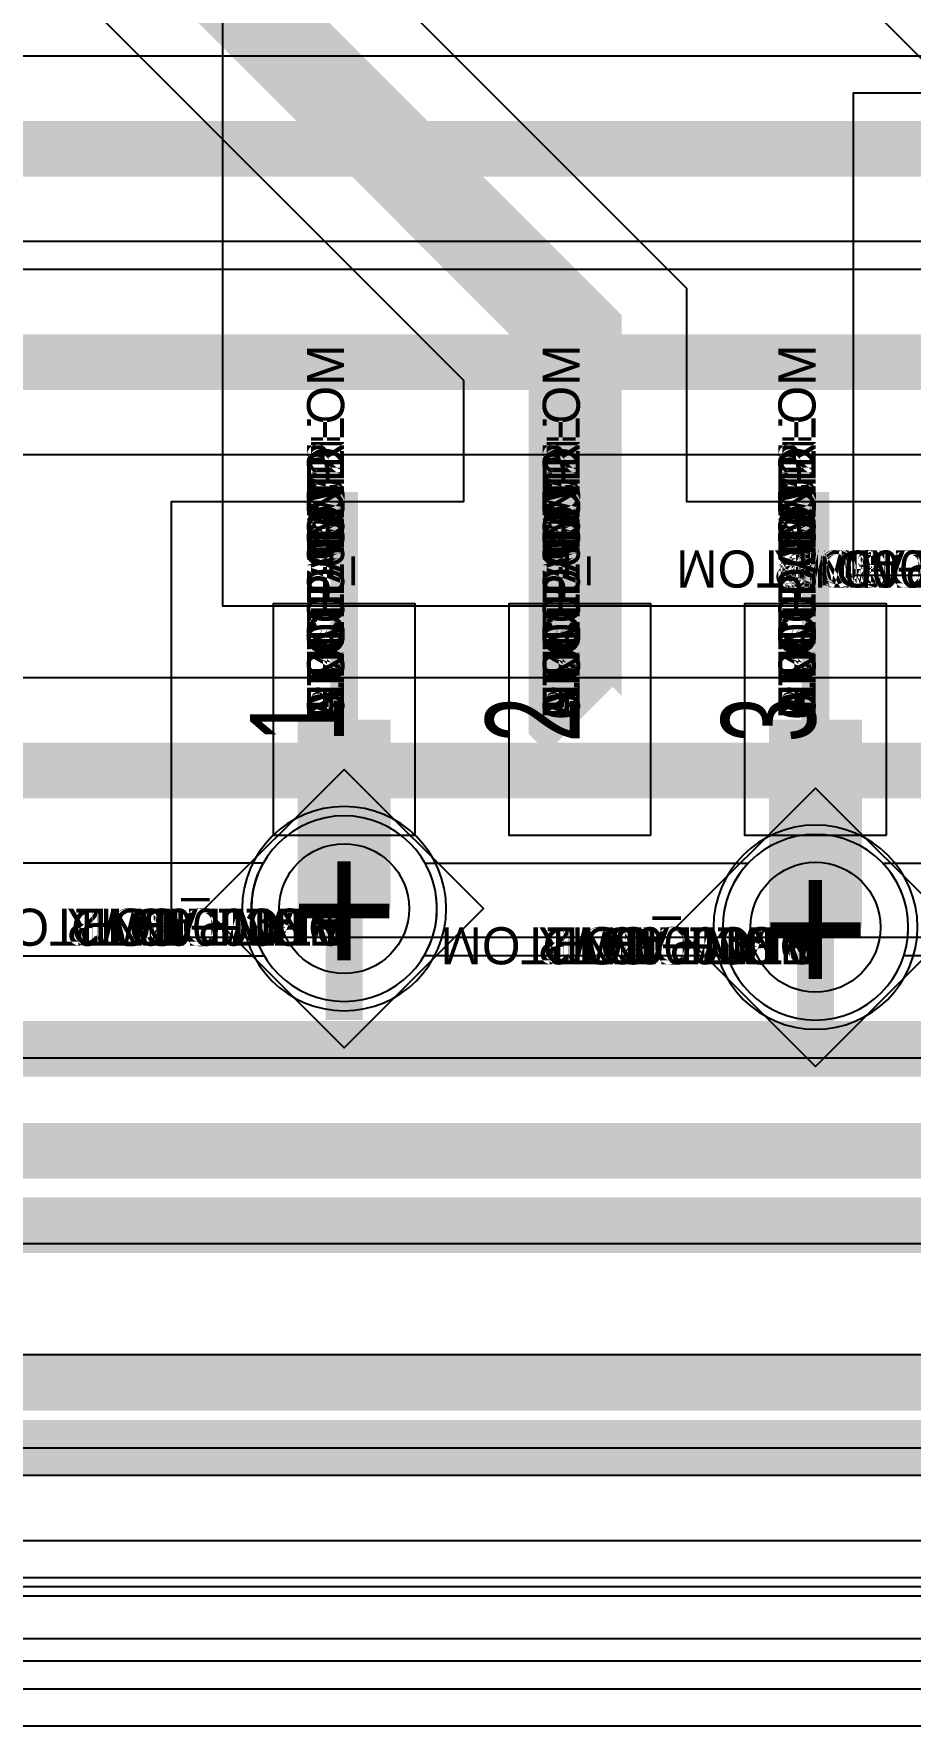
# Model space of a CAD drawing. Extents: x 0 to 323, y 0 to 320.
# Drawn here: x 45.75 to 50.47, y 154.81 to 163.92 of the extents above; entities that cross this region are included whole.
import ezdxf
from ezdxf.enums import TextEntityAlignment as Align

# ---------------------------------------------------------------- set-up
doc = ezdxf.new("R2010")
doc.units = 0
doc.header["$MEASUREMENT"] = 0
doc.layers.get('0').update_dxf_attribs({"linetype": 'CONTINUOUS'})
for name, color, linetype in [('BOARD_GEOMETRY_OUTLINE', 1, 'CONTINUOUS'), ('CDN_FIGURES', 7, 'CONTINUOUS'), ('ETCH_BOTTOM', 7, 'CONTINUOUS'), ('ETCH_GND', 3, 'CONTINUOUS'), ('ETCH_INT1', 4, 'CONTINUOUS'), ('ETCH_INT2', 5, 'CONTINUOUS'), ('ETCH_PWR', 6, 'CONTINUOUS'), ('ETCH_TOP', 2, 'CONTINUOUS'), ('MANUFACTURING_NCLEGEND-1-6', 8, 'CONTINUOUS'), ('PACKAGE_GEOMETRY_ASSEMBLY_TOP', 11, 'CONTINUOUS'), ('PACKAGE_GEOMETRY_PIN_NUMBER', 9, 'CONTINUOUS'), ('PACKAGE_KEEPIN_ALL', 12, 'CONTINUOUS')]:
    doc.layers.add(name, color=color, linetype=linetype)

# ---------------------------------------------------------------- blocks, each defined once
blk = doc.blocks.new('PAD_INFO')
for tag in ['SHAPE_TYPE', 'PAD_HEIGHT', 'PAD_LAYER', 'PAD_TYPE', 'PAD_WIDTH']:
    blk.add_attdef(tag, (0, 0), '', height=0.2)
at = {"flags": 2}
blk.add_attdef('CDN_TYPE', (0, 0), '', height=0.2, dxfattribs=at)
blk = doc.blocks.new('DRILL_INFO')
at = {"flags": 2}
blk.add_attdef('CDN_TYPE', (0, 0), '', height=0.2, dxfattribs=at)
for tag in ['FSHAPE', 'FCHAR', 'DRILL_HEIGHT', 'DIAMETER', 'PLATED', 'DRILL_WIDTH']:
    blk.add_attdef(tag, (0, 0), '', height=0.2)
blk = doc.blocks.new('VIA0700X0300')
at = {"layer": 'ETCH_BOTTOM'}
blk.add_circle((0, 0), 0.35, dxfattribs=at)
at = {"layer": 'ETCH_GND'}
blk.add_circle((0, 0), 0.35, dxfattribs=at)
at = {"layer": 'ETCH_INT1'}
blk.add_circle((0, 0), 0.35, dxfattribs=at)
at = {"layer": 'ETCH_INT2'}
blk.add_circle((0, 0), 0.35, dxfattribs=at)
at = {"layer": 'ETCH_PWR'}
blk.add_circle((0, 0), 0.35, dxfattribs=at)
at = {"layer": 'ETCH_TOP'}
blk.add_circle((0, 0), 0.35, dxfattribs=at)
ref = blk.add_blockref('PAD_INFO', (0, 0))
ref.add_attrib('PAD_LAYER', 'ETCH_TOP', (0, 0), dxfattribs={"height": 0.2})
ref.add_attrib('SHAPE_TYPE', 'NULL', (0, 0), dxfattribs={"height": 0.2})
ref.add_attrib('PAD_TYPE', 'ANTIPAD', (0, 0), dxfattribs={"height": 0.2})
ref.add_attrib('PAD_WIDTH', '0.000000', (0, 0), dxfattribs={"height": 0.2})
ref.add_attrib('PAD_HEIGHT', '0.000000', (0, 0), dxfattribs={"height": 0.2})
ref = blk.add_blockref('PAD_INFO', (0, 0))
ref.add_attrib('PAD_LAYER', 'ETCH_GND', (0, 0), dxfattribs={"height": 0.2})
ref.add_attrib('SHAPE_TYPE', 'NULL', (0, 0), dxfattribs={"height": 0.2})
ref.add_attrib('PAD_TYPE', 'ANTIPAD', (0, 0), dxfattribs={"height": 0.2})
ref.add_attrib('PAD_WIDTH', '0.000000', (0, 0), dxfattribs={"height": 0.2})
ref.add_attrib('PAD_HEIGHT', '0.000000', (0, 0), dxfattribs={"height": 0.2})
ref = blk.add_blockref('PAD_INFO', (0, 0))
ref.add_attrib('PAD_LAYER', 'ETCH_INT1', (0, 0), dxfattribs={"height": 0.2})
ref.add_attrib('SHAPE_TYPE', 'NULL', (0, 0), dxfattribs={"height": 0.2})
ref.add_attrib('PAD_TYPE', 'ANTIPAD', (0, 0), dxfattribs={"height": 0.2})
ref.add_attrib('PAD_WIDTH', '0.000000', (0, 0), dxfattribs={"height": 0.2})
ref.add_attrib('PAD_HEIGHT', '0.000000', (0, 0), dxfattribs={"height": 0.2})
ref = blk.add_blockref('PAD_INFO', (0, 0))
ref.add_attrib('PAD_LAYER', 'ETCH_INT2', (0, 0), dxfattribs={"height": 0.2})
ref.add_attrib('SHAPE_TYPE', 'NULL', (0, 0), dxfattribs={"height": 0.2})
ref.add_attrib('PAD_TYPE', 'ANTIPAD', (0, 0), dxfattribs={"height": 0.2})
ref.add_attrib('PAD_WIDTH', '0.000000', (0, 0), dxfattribs={"height": 0.2})
ref.add_attrib('PAD_HEIGHT', '0.000000', (0, 0), dxfattribs={"height": 0.2})
ref = blk.add_blockref('PAD_INFO', (0, 0))
ref.add_attrib('PAD_LAYER', 'ETCH_PWR', (0, 0), dxfattribs={"height": 0.2})
ref.add_attrib('SHAPE_TYPE', 'NULL', (0, 0), dxfattribs={"height": 0.2})
ref.add_attrib('PAD_TYPE', 'ANTIPAD', (0, 0), dxfattribs={"height": 0.2})
ref.add_attrib('PAD_WIDTH', '0.000000', (0, 0), dxfattribs={"height": 0.2})
ref.add_attrib('PAD_HEIGHT', '0.000000', (0, 0), dxfattribs={"height": 0.2})
ref = blk.add_blockref('PAD_INFO', (0, 0))
ref.add_attrib('PAD_LAYER', 'ETCH_BOTTOM', (0, 0), dxfattribs={"height": 0.2})
ref.add_attrib('SHAPE_TYPE', 'NULL', (0, 0), dxfattribs={"height": 0.2})
ref.add_attrib('PAD_TYPE', 'ANTIPAD', (0, 0), dxfattribs={"height": 0.2})
ref.add_attrib('PAD_WIDTH', '0.000000', (0, 0), dxfattribs={"height": 0.2})
ref.add_attrib('PAD_HEIGHT', '0.000000', (0, 0), dxfattribs={"height": 0.2})
ref = blk.add_blockref('PAD_INFO', (0, 0))
ref.add_attrib('PAD_LAYER', 'ETCH_TOP', (0, 0), dxfattribs={"height": 0.2})
ref.add_attrib('SHAPE_TYPE', 'NULL', (0, 0), dxfattribs={"height": 0.2})
ref.add_attrib('PAD_TYPE', 'THERMAL', (0, 0), dxfattribs={"height": 0.2})
ref.add_attrib('PAD_WIDTH', '0.000000', (0, 0), dxfattribs={"height": 0.2})
ref.add_attrib('PAD_HEIGHT', '0.000000', (0, 0), dxfattribs={"height": 0.2})
ref = blk.add_blockref('PAD_INFO', (0, 0))
ref.add_attrib('PAD_LAYER', 'ETCH_GND', (0, 0), dxfattribs={"height": 0.2})
ref.add_attrib('SHAPE_TYPE', 'NULL', (0, 0), dxfattribs={"height": 0.2})
ref.add_attrib('PAD_TYPE', 'THERMAL', (0, 0), dxfattribs={"height": 0.2})
ref.add_attrib('PAD_WIDTH', '0.000000', (0, 0), dxfattribs={"height": 0.2})
ref.add_attrib('PAD_HEIGHT', '0.000000', (0, 0), dxfattribs={"height": 0.2})
ref = blk.add_blockref('PAD_INFO', (0, 0))
ref.add_attrib('PAD_LAYER', 'ETCH_INT1', (0, 0), dxfattribs={"height": 0.2})
ref.add_attrib('SHAPE_TYPE', 'NULL', (0, 0), dxfattribs={"height": 0.2})
ref.add_attrib('PAD_TYPE', 'THERMAL', (0, 0), dxfattribs={"height": 0.2})
ref.add_attrib('PAD_WIDTH', '0.000000', (0, 0), dxfattribs={"height": 0.2})
ref.add_attrib('PAD_HEIGHT', '0.000000', (0, 0), dxfattribs={"height": 0.2})
ref = blk.add_blockref('PAD_INFO', (0, 0))
ref.add_attrib('PAD_LAYER', 'ETCH_INT2', (0, 0), dxfattribs={"height": 0.2})
ref.add_attrib('SHAPE_TYPE', 'NULL', (0, 0), dxfattribs={"height": 0.2})
ref.add_attrib('PAD_TYPE', 'THERMAL', (0, 0), dxfattribs={"height": 0.2})
ref.add_attrib('PAD_WIDTH', '0.000000', (0, 0), dxfattribs={"height": 0.2})
ref.add_attrib('PAD_HEIGHT', '0.000000', (0, 0), dxfattribs={"height": 0.2})
ref = blk.add_blockref('PAD_INFO', (0, 0))
ref.add_attrib('PAD_LAYER', 'ETCH_PWR', (0, 0), dxfattribs={"height": 0.2})
ref.add_attrib('SHAPE_TYPE', 'NULL', (0, 0), dxfattribs={"height": 0.2})
ref.add_attrib('PAD_TYPE', 'THERMAL', (0, 0), dxfattribs={"height": 0.2})
ref.add_attrib('PAD_WIDTH', '0.000000', (0, 0), dxfattribs={"height": 0.2})
ref.add_attrib('PAD_HEIGHT', '0.000000', (0, 0), dxfattribs={"height": 0.2})
ref = blk.add_blockref('PAD_INFO', (0, 0))
ref.add_attrib('PAD_LAYER', 'ETCH_BOTTOM', (0, 0), dxfattribs={"height": 0.2})
ref.add_attrib('SHAPE_TYPE', 'NULL', (0, 0), dxfattribs={"height": 0.2})
ref.add_attrib('PAD_TYPE', 'THERMAL', (0, 0), dxfattribs={"height": 0.2})
ref.add_attrib('PAD_WIDTH', '0.000000', (0, 0), dxfattribs={"height": 0.2})
ref.add_attrib('PAD_HEIGHT', '0.000000', (0, 0), dxfattribs={"height": 0.2})
ref = blk.add_blockref('PAD_INFO', (0, 0))
ref.add_attrib('PAD_LAYER', 'ETCH_TOP', (0, 0), dxfattribs={"height": 0.2})
ref.add_attrib('SHAPE_TYPE', 'CIRCLE', (0, 0), dxfattribs={"height": 0.2})
ref.add_attrib('PAD_TYPE', 'REGULAR', (0, 0), dxfattribs={"height": 0.2})
ref.add_attrib('PAD_WIDTH', '0.700000', (0, 0), dxfattribs={"height": 0.2})
ref.add_attrib('PAD_HEIGHT', '0.700000', (0, 0), dxfattribs={"height": 0.2})
ref = blk.add_blockref('PAD_INFO', (0, 0))
ref.add_attrib('PAD_LAYER', 'ETCH_GND', (0, 0), dxfattribs={"height": 0.2})
ref.add_attrib('SHAPE_TYPE', 'CIRCLE', (0, 0), dxfattribs={"height": 0.2})
ref.add_attrib('PAD_TYPE', 'REGULAR', (0, 0), dxfattribs={"height": 0.2})
ref.add_attrib('PAD_WIDTH', '0.700000', (0, 0), dxfattribs={"height": 0.2})
ref.add_attrib('PAD_HEIGHT', '0.700000', (0, 0), dxfattribs={"height": 0.2})
ref = blk.add_blockref('PAD_INFO', (0, 0))
ref.add_attrib('PAD_LAYER', 'ETCH_INT1', (0, 0), dxfattribs={"height": 0.2})
ref.add_attrib('SHAPE_TYPE', 'CIRCLE', (0, 0), dxfattribs={"height": 0.2})
ref.add_attrib('PAD_TYPE', 'REGULAR', (0, 0), dxfattribs={"height": 0.2})
ref.add_attrib('PAD_WIDTH', '0.700000', (0, 0), dxfattribs={"height": 0.2})
ref.add_attrib('PAD_HEIGHT', '0.700000', (0, 0), dxfattribs={"height": 0.2})
ref = blk.add_blockref('PAD_INFO', (0, 0))
ref.add_attrib('PAD_LAYER', 'ETCH_INT2', (0, 0), dxfattribs={"height": 0.2})
ref.add_attrib('SHAPE_TYPE', 'CIRCLE', (0, 0), dxfattribs={"height": 0.2})
ref.add_attrib('PAD_TYPE', 'REGULAR', (0, 0), dxfattribs={"height": 0.2})
ref.add_attrib('PAD_WIDTH', '0.700000', (0, 0), dxfattribs={"height": 0.2})
ref.add_attrib('PAD_HEIGHT', '0.700000', (0, 0), dxfattribs={"height": 0.2})
ref = blk.add_blockref('PAD_INFO', (0, 0))
ref.add_attrib('PAD_LAYER', 'ETCH_PWR', (0, 0), dxfattribs={"height": 0.2})
ref.add_attrib('SHAPE_TYPE', 'CIRCLE', (0, 0), dxfattribs={"height": 0.2})
ref.add_attrib('PAD_TYPE', 'REGULAR', (0, 0), dxfattribs={"height": 0.2})
ref.add_attrib('PAD_WIDTH', '0.700000', (0, 0), dxfattribs={"height": 0.2})
ref.add_attrib('PAD_HEIGHT', '0.700000', (0, 0), dxfattribs={"height": 0.2})
ref = blk.add_blockref('PAD_INFO', (0, 0))
ref.add_attrib('PAD_LAYER', 'ETCH_BOTTOM', (0, 0), dxfattribs={"height": 0.2})
ref.add_attrib('SHAPE_TYPE', 'CIRCLE', (0, 0), dxfattribs={"height": 0.2})
ref.add_attrib('PAD_TYPE', 'REGULAR', (0, 0), dxfattribs={"height": 0.2})
ref.add_attrib('PAD_WIDTH', '0.700000', (0, 0), dxfattribs={"height": 0.2})
ref.add_attrib('PAD_HEIGHT', '0.700000', (0, 0), dxfattribs={"height": 0.2})
ref = blk.add_blockref('DRILL_INFO', (0, 0))
ref.add_attrib('DIAMETER', '0.300000', (0, 0), dxfattribs={"height": 0.2})
ref.add_attrib('PLATED', 'PLATED', (0, 0), dxfattribs={"height": 0.2})
ref.add_attrib('FSHAPE', 'DIAMOND', (0, 0), dxfattribs={"height": 0.2})
ref.add_attrib('FCHAR', '+', (0, 0), dxfattribs={"height": 0.2})
ref.add_attrib('DRILL_WIDTH', '1.500000', (0, 0), dxfattribs={"height": 0.2})
ref.add_attrib('DRILL_HEIGHT', '1.500000', (0, 0), dxfattribs={"height": 0.2})
for tag in ['CDN_TYPE', 'PIN']:
    blk.add_attdef(tag, (0, 0), '', height=0.2)
at = {"flags": 2}
for tag in ['PSTKNAME', 'BBV']:
    blk.add_attdef(tag, (0, 0), '', height=0.2, dxfattribs=at)
blk = doc.blocks.new('FIGURE_DIAMOND')
at = {"layer": 'CDN_FIGURES'}
blk.add_lwpolyline([(-0.5, 0), (0, 0.5), (0.5, 0), (0, -0.5)], close=True, dxfattribs=at)
blk = doc.blocks.new('RC1250X0760TS')
at = {"layer": 'ETCH_TOP'}
blk.add_lwpolyline([(-0.625, -0.38), (-0.625, 0.38), (0.625, 0.38), (0.625, -0.38)], close=True, dxfattribs=at)
ref = blk.add_blockref('PAD_INFO', (0, 0))
ref.add_attrib('PAD_LAYER', 'ETCH_TOP', (0, 0), dxfattribs={"height": 0.2})
ref.add_attrib('SHAPE_TYPE', 'NULL', (0, 0), dxfattribs={"height": 0.2})
ref.add_attrib('PAD_TYPE', 'ANTIPAD', (0, 0), dxfattribs={"height": 0.2})
ref.add_attrib('PAD_WIDTH', '0.000000', (0, 0), dxfattribs={"height": 0.2})
ref.add_attrib('PAD_HEIGHT', '0.000000', (0, 0), dxfattribs={"height": 0.2})
ref = blk.add_blockref('PAD_INFO', (0, 0))
ref.add_attrib('PAD_LAYER', 'ETCH_GND', (0, 0), dxfattribs={"height": 0.2})
ref.add_attrib('SHAPE_TYPE', 'NULL', (0, 0), dxfattribs={"height": 0.2})
ref.add_attrib('PAD_TYPE', 'ANTIPAD', (0, 0), dxfattribs={"height": 0.2})
ref.add_attrib('PAD_WIDTH', '0.000000', (0, 0), dxfattribs={"height": 0.2})
ref.add_attrib('PAD_HEIGHT', '0.000000', (0, 0), dxfattribs={"height": 0.2})
ref = blk.add_blockref('PAD_INFO', (0, 0))
ref.add_attrib('PAD_LAYER', 'ETCH_INT1', (0, 0), dxfattribs={"height": 0.2})
ref.add_attrib('SHAPE_TYPE', 'NULL', (0, 0), dxfattribs={"height": 0.2})
ref.add_attrib('PAD_TYPE', 'ANTIPAD', (0, 0), dxfattribs={"height": 0.2})
ref.add_attrib('PAD_WIDTH', '0.000000', (0, 0), dxfattribs={"height": 0.2})
ref.add_attrib('PAD_HEIGHT', '0.000000', (0, 0), dxfattribs={"height": 0.2})
ref = blk.add_blockref('PAD_INFO', (0, 0))
ref.add_attrib('PAD_LAYER', 'ETCH_INT2', (0, 0), dxfattribs={"height": 0.2})
ref.add_attrib('SHAPE_TYPE', 'NULL', (0, 0), dxfattribs={"height": 0.2})
ref.add_attrib('PAD_TYPE', 'ANTIPAD', (0, 0), dxfattribs={"height": 0.2})
ref.add_attrib('PAD_WIDTH', '0.000000', (0, 0), dxfattribs={"height": 0.2})
ref.add_attrib('PAD_HEIGHT', '0.000000', (0, 0), dxfattribs={"height": 0.2})
ref = blk.add_blockref('PAD_INFO', (0, 0))
ref.add_attrib('PAD_LAYER', 'ETCH_PWR', (0, 0), dxfattribs={"height": 0.2})
ref.add_attrib('SHAPE_TYPE', 'NULL', (0, 0), dxfattribs={"height": 0.2})
ref.add_attrib('PAD_TYPE', 'ANTIPAD', (0, 0), dxfattribs={"height": 0.2})
ref.add_attrib('PAD_WIDTH', '0.000000', (0, 0), dxfattribs={"height": 0.2})
ref.add_attrib('PAD_HEIGHT', '0.000000', (0, 0), dxfattribs={"height": 0.2})
ref = blk.add_blockref('PAD_INFO', (0, 0))
ref.add_attrib('PAD_LAYER', 'ETCH_BOTTOM', (0, 0), dxfattribs={"height": 0.2})
ref.add_attrib('SHAPE_TYPE', 'NULL', (0, 0), dxfattribs={"height": 0.2})
ref.add_attrib('PAD_TYPE', 'ANTIPAD', (0, 0), dxfattribs={"height": 0.2})
ref.add_attrib('PAD_WIDTH', '0.000000', (0, 0), dxfattribs={"height": 0.2})
ref.add_attrib('PAD_HEIGHT', '0.000000', (0, 0), dxfattribs={"height": 0.2})
ref = blk.add_blockref('PAD_INFO', (0, 0))
ref.add_attrib('PAD_LAYER', 'ETCH_TOP', (0, 0), dxfattribs={"height": 0.2})
ref.add_attrib('SHAPE_TYPE', 'NULL', (0, 0), dxfattribs={"height": 0.2})
ref.add_attrib('PAD_TYPE', 'THERMAL', (0, 0), dxfattribs={"height": 0.2})
ref.add_attrib('PAD_WIDTH', '0.000000', (0, 0), dxfattribs={"height": 0.2})
ref.add_attrib('PAD_HEIGHT', '0.000000', (0, 0), dxfattribs={"height": 0.2})
ref = blk.add_blockref('PAD_INFO', (0, 0))
ref.add_attrib('PAD_LAYER', 'ETCH_GND', (0, 0), dxfattribs={"height": 0.2})
ref.add_attrib('SHAPE_TYPE', 'NULL', (0, 0), dxfattribs={"height": 0.2})
ref.add_attrib('PAD_TYPE', 'THERMAL', (0, 0), dxfattribs={"height": 0.2})
ref.add_attrib('PAD_WIDTH', '0.000000', (0, 0), dxfattribs={"height": 0.2})
ref.add_attrib('PAD_HEIGHT', '0.000000', (0, 0), dxfattribs={"height": 0.2})
ref = blk.add_blockref('PAD_INFO', (0, 0))
ref.add_attrib('PAD_LAYER', 'ETCH_INT1', (0, 0), dxfattribs={"height": 0.2})
ref.add_attrib('SHAPE_TYPE', 'NULL', (0, 0), dxfattribs={"height": 0.2})
ref.add_attrib('PAD_TYPE', 'THERMAL', (0, 0), dxfattribs={"height": 0.2})
ref.add_attrib('PAD_WIDTH', '0.000000', (0, 0), dxfattribs={"height": 0.2})
ref.add_attrib('PAD_HEIGHT', '0.000000', (0, 0), dxfattribs={"height": 0.2})
ref = blk.add_blockref('PAD_INFO', (0, 0))
ref.add_attrib('PAD_LAYER', 'ETCH_INT2', (0, 0), dxfattribs={"height": 0.2})
ref.add_attrib('SHAPE_TYPE', 'NULL', (0, 0), dxfattribs={"height": 0.2})
ref.add_attrib('PAD_TYPE', 'THERMAL', (0, 0), dxfattribs={"height": 0.2})
ref.add_attrib('PAD_WIDTH', '0.000000', (0, 0), dxfattribs={"height": 0.2})
ref.add_attrib('PAD_HEIGHT', '0.000000', (0, 0), dxfattribs={"height": 0.2})
ref = blk.add_blockref('PAD_INFO', (0, 0))
ref.add_attrib('PAD_LAYER', 'ETCH_PWR', (0, 0), dxfattribs={"height": 0.2})
ref.add_attrib('SHAPE_TYPE', 'NULL', (0, 0), dxfattribs={"height": 0.2})
ref.add_attrib('PAD_TYPE', 'THERMAL', (0, 0), dxfattribs={"height": 0.2})
ref.add_attrib('PAD_WIDTH', '0.000000', (0, 0), dxfattribs={"height": 0.2})
ref.add_attrib('PAD_HEIGHT', '0.000000', (0, 0), dxfattribs={"height": 0.2})
ref = blk.add_blockref('PAD_INFO', (0, 0))
ref.add_attrib('PAD_LAYER', 'ETCH_BOTTOM', (0, 0), dxfattribs={"height": 0.2})
ref.add_attrib('SHAPE_TYPE', 'NULL', (0, 0), dxfattribs={"height": 0.2})
ref.add_attrib('PAD_TYPE', 'THERMAL', (0, 0), dxfattribs={"height": 0.2})
ref.add_attrib('PAD_WIDTH', '0.000000', (0, 0), dxfattribs={"height": 0.2})
ref.add_attrib('PAD_HEIGHT', '0.000000', (0, 0), dxfattribs={"height": 0.2})
ref = blk.add_blockref('PAD_INFO', (0, 0))
ref.add_attrib('PAD_LAYER', 'ETCH_TOP', (0, 0), dxfattribs={"height": 0.2})
ref.add_attrib('SHAPE_TYPE', 'RECTANGLE', (0, 0), dxfattribs={"height": 0.2})
ref.add_attrib('PAD_TYPE', 'REGULAR', (0, 0), dxfattribs={"height": 0.2})
ref.add_attrib('PAD_WIDTH', '1.250000', (0, 0), dxfattribs={"height": 0.2})
ref.add_attrib('PAD_HEIGHT', '0.760000', (0, 0), dxfattribs={"height": 0.2})
ref = blk.add_blockref('PAD_INFO', (0, 0))
ref.add_attrib('PAD_LAYER', 'ETCH_GND', (0, 0), dxfattribs={"height": 0.2})
ref.add_attrib('SHAPE_TYPE', 'NULL', (0, 0), dxfattribs={"height": 0.2})
ref.add_attrib('PAD_TYPE', 'REGULAR', (0, 0), dxfattribs={"height": 0.2})
ref.add_attrib('PAD_WIDTH', '0.000000', (0, 0), dxfattribs={"height": 0.2})
ref.add_attrib('PAD_HEIGHT', '0.000000', (0, 0), dxfattribs={"height": 0.2})
ref = blk.add_blockref('PAD_INFO', (0, 0))
ref.add_attrib('PAD_LAYER', 'ETCH_INT1', (0, 0), dxfattribs={"height": 0.2})
ref.add_attrib('SHAPE_TYPE', 'NULL', (0, 0), dxfattribs={"height": 0.2})
ref.add_attrib('PAD_TYPE', 'REGULAR', (0, 0), dxfattribs={"height": 0.2})
ref.add_attrib('PAD_WIDTH', '0.000000', (0, 0), dxfattribs={"height": 0.2})
ref.add_attrib('PAD_HEIGHT', '0.000000', (0, 0), dxfattribs={"height": 0.2})
ref = blk.add_blockref('PAD_INFO', (0, 0))
ref.add_attrib('PAD_LAYER', 'ETCH_INT2', (0, 0), dxfattribs={"height": 0.2})
ref.add_attrib('SHAPE_TYPE', 'NULL', (0, 0), dxfattribs={"height": 0.2})
ref.add_attrib('PAD_TYPE', 'REGULAR', (0, 0), dxfattribs={"height": 0.2})
ref.add_attrib('PAD_WIDTH', '0.000000', (0, 0), dxfattribs={"height": 0.2})
ref.add_attrib('PAD_HEIGHT', '0.000000', (0, 0), dxfattribs={"height": 0.2})
ref = blk.add_blockref('PAD_INFO', (0, 0))
ref.add_attrib('PAD_LAYER', 'ETCH_PWR', (0, 0), dxfattribs={"height": 0.2})
ref.add_attrib('SHAPE_TYPE', 'NULL', (0, 0), dxfattribs={"height": 0.2})
ref.add_attrib('PAD_TYPE', 'REGULAR', (0, 0), dxfattribs={"height": 0.2})
ref.add_attrib('PAD_WIDTH', '0.000000', (0, 0), dxfattribs={"height": 0.2})
ref.add_attrib('PAD_HEIGHT', '0.000000', (0, 0), dxfattribs={"height": 0.2})
ref = blk.add_blockref('PAD_INFO', (0, 0))
ref.add_attrib('PAD_LAYER', 'ETCH_BOTTOM', (0, 0), dxfattribs={"height": 0.2})
ref.add_attrib('SHAPE_TYPE', 'NULL', (0, 0), dxfattribs={"height": 0.2})
ref.add_attrib('PAD_TYPE', 'REGULAR', (0, 0), dxfattribs={"height": 0.2})
ref.add_attrib('PAD_WIDTH', '0.000000', (0, 0), dxfattribs={"height": 0.2})
ref.add_attrib('PAD_HEIGHT', '0.000000', (0, 0), dxfattribs={"height": 0.2})
ref = blk.add_blockref('DRILL_INFO', (0, 0))
ref.add_attrib('DIAMETER', '0.000000', (0, 0), dxfattribs={"height": 0.2})
ref.add_attrib('PLATED', 'PLATED', (0, 0), dxfattribs={"height": 0.2})
ref.add_attrib('FSHAPE', 'NULL', (0, 0), dxfattribs={"height": 0.2})
ref.add_attrib('DRILL_WIDTH', '0.000000', (0, 0), dxfattribs={"height": 0.2})
ref.add_attrib('DRILL_HEIGHT', '0.000000', (0, 0), dxfattribs={"height": 0.2})
for tag in ['CDN_TYPE', 'PIN']:
    blk.add_attdef(tag, (0, 0), '', height=0.2)
at = {"flags": 2}
for tag in ['PSTKNAME', 'BBV']:
    blk.add_attdef(tag, (0, 0), '', height=0.2, dxfattribs=at)
blk = doc.blocks.new('SO-16W')
at = {"layer": 'PACKAGE_GEOMETRY_ASSEMBLY_TOP'}
blk.add_lwpolyline([(-4.113, -5.1), (4.113, -5.1), (4.113, 5.1), (-4.113, 5.1)], close=True, dxfattribs=at)
at = {"layer": 'ETCH_TOP'}
ref = blk.add_blockref('RC1250X0760TS', (-4.726, 4.445), dxfattribs=at)
ref.add_attrib('CDN_TYPE', 'PIN', (0, 0), dxfattribs={"height": 0.2})
ref.add_attrib('PIN', '1', (0, 0), dxfattribs={"height": 0.2})
ref = blk.add_blockref('RC1250X0760TS', (-4.726, 3.175), dxfattribs=at)
ref.add_attrib('CDN_TYPE', 'PIN', (0, 0), dxfattribs={"height": 0.2})
ref.add_attrib('PIN', '2', (0, 0), dxfattribs={"height": 0.2})
ref = blk.add_blockref('RC1250X0760TS', (-4.726, 1.905), dxfattribs=at)
ref.add_attrib('CDN_TYPE', 'PIN', (0, 0), dxfattribs={"height": 0.2})
ref.add_attrib('PIN', '3', (0, 0), dxfattribs={"height": 0.2})
at = {"flags": 2}
for tag in ['SYMBOL_TYPE', 'CDN_TYPE', 'REFDES']:
    blk.add_attdef(tag, (0, 0), '', height=0.2, dxfattribs=at)

msp = doc.modelspace()

# ---------------------------------------------------------------- linework, layer by layer
at = {"layer": 'BOARD_GEOMETRY_OUTLINE'}
msp.add_lwpolyline([(1.5126, 154.8055), (1.5126, 272.8055), (191.5126, 272.8055), (191.5126, 154.8055)], close=True, dxfattribs=at)
at = {"layer": 'ETCH_BOTTOM'}
msp.add_lwpolyline([(2.4526, 155.5555), (2.4526, 271.8755), (190.9426, 271.8755), (190.9426, 155.5555), (176.0326, 155.5555), (176.0326, 158.1655), (150.3726, 158.1655), (150.3726, 155.5555)], close=True, dxfattribs=at)
for points in [[(51.8123, 161.0054, -0.795288), (50.6429, 161.0054), (50.1625, 161.0054), (50.1625, 163.6056), (54.0127, 163.6056), (54.0127, 162.8179, -0.683031), (54.0127, 161.7931), (54.0127, 161.0054)], [(47.9677, 159.2105, 1), (46.8675, 159.2105, 1)], [(50.5077, 159.1105, 1), (49.4075, 159.1105, 1)]]:
    msp.add_lwpolyline(points, format="xyb", close=True, dxfattribs=at)
for points in [[(47.4176, 159.2105, 0.2, 0.2, 0), (47.4176, 159.8113, 0.2, 0.2, 0)], [(49.9576, 159.1105, 0.2, 0.2, 0), (49.9576, 159.7113, 0.2, 0.2, 0)], [(47.4176, 158.6097, 0.2, 0.2, 0), (47.4176, 159.2105, 0.2, 0.2, 0)], [(49.9576, 158.5097, 0.2, 0.2, 0), (49.9576, 159.1105, 0.2, 0.2, 0)]]:
    msp.add_lwpolyline(points, format="xyseb", dxfattribs=at)
at = {"layer": 'ETCH_GND'}
msp.add_lwpolyline([(150.1226, 155.1555), (2.0126, 155.1555), (2.0126, 272.2555), (191.1126, 272.2555), (191.1126, 155.1555), (176.0826, 155.1555), (176.0826, 158.3855), (150.1226, 158.3855)], close=True, dxfattribs=at)
at = {"layer": 'ETCH_INT1'}
for points in [[(150.0026, 155.5055), (2.2626, 155.5055), (2.2626, 272.3055), (190.5626, 272.3055)], [(132.4197, 156.1554), (25.4055, 156.1554)]]:
    msp.add_lwpolyline(points, dxfattribs=at)
for points in [[(51.6697, 162.8054), (40.3555, 162.8054), (38.5055, 164.6554), (27.5555, 164.6554), (19.9655, 172.2454), (16.936, 172.2454, -3.946266), (16.936, 173.2456), (20.3797, 173.2456), (27.9697, 165.6556), (38.9197, 165.6556), (40.7697, 163.8056), (51.2555, 163.8056), (53.609, 166.1591, -1), (54.3162, 165.4519)], [(47.8479, 158.9556, 0.267782), (47.8536, 159.4554), (49.5955, 159.4554, 0.275681), (49.4821, 158.9556)], [(50.4331, 158.9556, 0.275681), (50.3197, 159.4554), (52.0866, 159.4554, 0.268778), (52.046, 158.9556)]]:
    msp.add_lwpolyline(points, format="xyb", close=True, dxfattribs=at)
for points, format in [([(53.9626, 165.8055, 0.3, 0.3, 0), (51.4626, 163.3055, 0.3, 0.3, 0), (40.5626, 163.3055, 0.3, 0.3, 0), (38.7126, 165.1555, 0.3, 0.3, 0), (27.7626, 165.1555, 0.3, 0.3, 0), (20.1726, 172.7455, 0.3, 0.3, 0), (16.0126, 172.7455, 0.3, 0.3, 0)], "xyseb"), ([(66.3697, 161.1554), (53.3362, 161.1554), (52.8362, 161.6554), (34.2555, 161.6554), (33.1055, 162.8054), (26.8055, 162.8054), (19.9055, 169.7054), (16.936, 169.7054, -3.946266), (16.936, 170.7056), (20.3197, 170.7056), (27.2197, 163.8056), (33.5197, 163.8056), (34.345, 162.9804, -9.823898), (34.4875, 162.8379), (34.6697, 162.6556), (53.2504, 162.6556), (53.3692, 162.5368, -0.915475), (54.2897, 162.1556), (65.9555, 162.1556)], "xyb"), ([(16.0126, 170.2055, 0.3, 0.3, 0), (20.1126, 170.2055, 0.3, 0.3, 0), (27.0126, 163.3055, 0.3, 0.3, 0), (33.3126, 163.3055, 0.3, 0.3, 0), (34.4626, 162.1555, 0.3, 0.3, 0), (53.0433, 162.1555, 0.3, 0.3, 0), (53.5433, 161.6555, 0.3, 0.3, 0), (66.1626, 161.6555, 0.3, 0.3, 0), (68.6126, 164.1055, 0.3, 0.3, 0), (71.5626, 164.1055, 0.3, 0.3, 0), (72.6126, 165.1555, 0.3, 0.3, 0)], "xyseb"), ([(90.9126, 169.4055, 0.3, 0.3, 0), (83.0676, 161.5605, 0.3, 0.3, 0), (82.3483, 161.5605, 0.3, 0.3, 0), (82.3183, 161.5305, 0.3, 0.3, 0), (82.2376, 161.5305, 0.3, 0.3, 0), (81.0776, 160.3705, 0.3, 0.3, 0), (72.9669, 160.3705, 0.3, 0.3, 0), (72.9569, 160.3805, 0.3, 0.3, 0), (72.4183, 160.3805, 0.3, 0.3, 0), (72.4083, 160.3705, 0.3, 0.3, 0), (65.3669, 160.3705, 0.3, 0.3, 0), (65.3369, 160.4005, 0.3, 0.3, 0), (64.7983, 160.4005, 0.3, 0.3, 0), (64.7683, 160.3705, 0.3, 0.3, 0), (64.5776, 160.3705, 0.3, 0.3, 0), (64.1626, 159.9555, 0.3, 0.3, 0), (41.5126, 159.9555, 0.3, 0.3, 0), (40.5626, 160.9055, 0.3, 0.3, 0), (27.2126, 160.9055, 0.3, 0.3, 0), (20.4526, 167.6655, 0.3, 0.3, 0), (16.0126, 167.6655, 0.3, 0.3, 0)], "xyseb"), ([(16.0126, 165.1255, 0.3, 0.3, 0), (20.1426, 165.1255, 0.3, 0.3, 0), (26.8126, 158.4555, 0.3, 0.3, 0), (108.0626, 158.4555, 0.3, 0.3, 0), (111.9626, 162.3555, 0.3, 0.3, 0), (111.9626, 165.6555, 0.3, 0.3, 0)], "xyseb"), ([(115.2626, 163.5555, 0.3, 0.3, 0), (109.2126, 157.5055, 0.3, 0.3, 0), (26.4126, 157.5055, 0.3, 0.3, 0), (21.3326, 162.5855, 0.3, 0.3, 0), (16.0126, 162.5855, 0.3, 0.3, 0)], "xyseb"), ([(138.2126, 162.6555, 0.3, 0.3, 0), (132.2126, 156.6555, 0.3, 0.3, 0), (25.6126, 156.6555, 0.3, 0.3, 0), (22.2226, 160.0455, 0.3, 0.3, 0), (16.0126, 160.0455, 0.3, 0.3, 0)], "xyseb"), ([(27.4197, 161.4056), (40.7697, 161.4056), (41.545, 160.6304, -2.65629), (42.181, 160.4556), (63.9555, 160.4556)], "xyb"), ([(27.0197, 158.9556), (46.9873, 158.9556, -0.267782), (46.9816, 159.4554), (41.3055, 159.4554), (40.3555, 160.4054), (36.0013, 160.4054, -3.507689)], "xyb")]:
    msp.add_lwpolyline(points, format=format, dxfattribs=at)
at = {"layer": 'ETCH_INT2'}
msp.add_lwpolyline([(149.8826, 155.0055), (1.9626, 155.0055), (1.7126, 155.2555), (1.7126, 227.0055)], dxfattribs=at)
for points, format in [([(16.0126, 200.6855, 0.3, 0.3, 0), (16.0826, 200.6855, 0.3, 0.3, 0), (18.1126, 198.6555, 0.3, 0.3, 0), (18.1126, 197.8555, 0.3, 0.3, 0), (17.1626, 196.9055, 0.3, 0.3, 0), (12.5126, 196.9055, 0.3, 0.3, 0), (11.6126, 196.0055, 0.3, 0.3, 0), (11.6126, 168.6555, 0.3, 0.3, 0), (12.1126, 168.1555, 0.3, 0.3, 0), (12.1126, 159.7555, 0.3, 0.3, 0), (12.2126, 159.6555, 0.3, 0.3, 0), (12.2126, 159.6083, 0.3, 0.3, 0), (13.9154, 157.9055, 0.3, 0.3, 0), (173.1126, 157.9055, 0.3, 0.3, 0), (182.1626, 166.9555, 0.3, 0.3, 0), (182.1626, 174.4055, 0.3, 0.3, 0), (181.5126, 175.0555, 0.3, 0.3, 0), (181.5126, 175.0662, 0.3, 0.3, 0), (181.5026, 175.0762, 0.3, 0.3, 0), (181.5026, 175.6148, 0.3, 0.3, 0), (181.5126, 175.6248, 0.3, 0.3, 0), (181.5126, 176.1554, 0.3, 0.3, 0), (179.0626, 178.6055, 0.3, 0.3, 0), (179.0126, 178.6055, 0.3, 0.3, 0)], "xyseb"), ([(141.9807, 158.4056), (14.1225, 158.4056), (13.5311, 158.997, 1.596923), (12.6127, 160.6482), (12.6127, 161.9828, 3.169045), (12.6127, 163.1882), (12.6127, 164.5228, 3.169045), (12.6127, 165.7282), (12.6127, 167.0628, 3.169045), (12.6127, 168.2682), (12.6127, 168.3626), (12.1127, 168.8626), (12.1127, 195.7984), (12.7197, 196.4054), (12.7923, 196.4054, 2.719345), (14.1529, 196.4054), (15.3323, 196.4054, 2.719345), (16.6929, 196.4054), (17.3697, 196.4054), (18.6127, 197.6484), (18.6127, 198.8626), (17.0339, 200.4414, 3.939894)], "xyb"), ([(12.7886, 199.8887), (10.3125, 197.4126), (10.3125, 167.7984), (10.7125, 167.3984), (10.7125, 162.224, 4.945626), (10.7621, 159.5047), (14.4615, 155.8054), (149.8826, 155.8054)], "xyb"), ([(176.5626, 195.6555, 0.3, 0.3, 0), (178.2626, 193.9555, 0.3, 0.3, 0), (180.8626, 193.9555, 0.3, 0.3, 0), (187.7626, 187.0555, 0.3, 0.3, 0), (187.7626, 169.9055, 0.3, 0.3, 0), (175.0226, 157.1655, 0.3, 0.3, 0), (150.8026, 157.1655, 0.3, 0.3, 0), (150.1826, 156.5455, 0.3, 0.3, 0), (150.1826, 156.3055, 0.3, 0.3, 0), (14.6686, 156.3055, 0.3, 0.3, 0), (11.2126, 159.7615, 0.3, 0.3, 0), (11.2126, 167.6055, 0.3, 0.3, 0), (10.8126, 168.0055, 0.3, 0.3, 0), (10.8126, 197.2055, 0.3, 0.3, 0), (13.0126, 199.4055, 0.3, 0.3, 0), (14.7226, 199.4055, 0.3, 0.3, 0), (15.9826, 198.1455, 0.3, 0.3, 0), (16.0126, 198.1455, 0.3, 0.3, 0)], "xyseb")]:
    msp.add_lwpolyline(points, format=format, dxfattribs=at)
for points in [[(47.9177, 159.2105, 1), (46.9175, 159.2105, 1)], [(50.4577, 159.1105, 1), (49.4575, 159.1105, 1)], [(14.8757, 156.8056), (14.2759, 157.4054), (149.8826, 157.4054), (149.8826, 156.9527), (149.829, 156.8991, 0.059669), (149.7555, 156.8056)]]:
    msp.add_lwpolyline(points, format="xyb", close=True, dxfattribs=at)
at = {"layer": 'ETCH_PWR'}
msp.add_lwpolyline([(150.3826, 155.6055), (3.2126, 155.6055), (2.4626, 156.3555), (2.4626, 271.8055)], dxfattribs=at)
for points in [[(47.9177, 159.2105, 1), (46.9175, 159.2105, 1)], [(50.4577, 159.1105, 1), (49.4575, 159.1105, 1)]]:
    msp.add_lwpolyline(points, format="xyb", close=True, dxfattribs=at)
at = {"layer": 'ETCH_TOP'}
msp.add_lwpolyline([(1.9626, 155.2755), (1.9626, 272.1955), (190.9526, 272.1955), (190.9526, 155.2755), (176.0826, 155.2755), (176.0826, 158.4455), (150.2426, 158.4455), (150.2426, 155.2755)], close=True, dxfattribs=at)
for points, format in [([(48.6876, 160.2295, 0.5, 0.5, 0), (48.6626, 160.2545, 0.5, 0.5, 0), (48.6626, 162.3055, 0.5, 0.5, 0), (44.3626, 166.6055, 0.5, 0.5, 0), (44.3626, 172.4055, 0.5, 0.5, 0)], "xyseb"), ([(44.9627, 166.8541), (49.2627, 162.5541), (49.2627, 161.4046), (50.6887, 161.4046, -0.623557), (51.7665, 161.4046), (55.7075, 161.4046), (55.7075, 161.8619), (54.564, 163.0054), (51.314, 163.0054), (46.8125, 167.5069), (46.8125, 168.3764), (46.4875, 168.3764), (46.4875, 170.7266), (51.9975, 170.7266), (51.9975, 170.9705, -1), (52.9977, 170.9705), (52.9977, 170.7266), (53.1675, 170.7266), (53.1675, 170.7505, -1), (54.3677, 170.7505), (54.3677, 170.7266), (57.2377, 170.7266)], "xyb"), ([(47.4176, 160.2295, 0.15, 0.15, 0), (47.4176, 161.4553, 0.15, 0.15, 0)], "xyseb"), ([(49.9576, 160.2295, 0.15, 0.15, 0), (49.9576, 161.4553, 0.15, 0.15, 0)], "xyseb"), ([(47.4176, 160.2295, 0.5, 0.5, 0), (47.4176, 159.2105, 0.5, 0.5, 0)], "xyseb"), ([(49.9576, 160.2295, 0.5, 0.5, 0), (49.9576, 159.1105, 0.5, 0.5, 0)], "xyseb")]:
    msp.add_lwpolyline(points, format=format, dxfattribs=at)
msp.add_lwpolyline([(57.2377, 159.0544), (46.4875, 159.0544), (46.4875, 161.4046), (48.0625, 161.4046), (48.0625, 162.0569), (43.7625, 166.3569)], dxfattribs=at)
at = {"layer": 'PACKAGE_KEEPIN_ALL'}
msp.add_lwpolyline([(3.0126, 271.8055), (3.0126, 156.3055), (190.5126, 156.3055), (190.5126, 271.8055)], close=True, dxfattribs=at)

# ---------------------------------------------------------------- block references
at = {"rotation": 90}
msp.add_blockref('SO-16W', (51.8626, 164.9555), dxfattribs=at)
at = {"layer": 'ETCH_TOP', "rotation": 180}
for p in [(51.2276, 161.1405), (47.4176, 159.2105), (49.9576, 159.1105)]:
    msp.add_blockref('VIA0700X0300', p, dxfattribs=at)
at = {"layer": 'MANUFACTURING_NCLEGEND-1-6', "xscale": 1.5, "yscale": 1.5}
for p in [(47.4176, 159.2105), (49.9576, 159.1105)]:
    msp.add_blockref('FIGURE_DIAMOND', p, dxfattribs=at)

# ---------------------------------------------------------------- texts
at = {"layer": 'MANUFACTURING_NCLEGEND-1-6'}
for p in [(47.4176, 159.2105), (49.9576, 159.1105)]:
    msp.add_text('+', height=0.75, dxfattribs=at).set_placement(p, align=Align.MIDDLE_CENTER)
at = {"layer": 'PACKAGE_GEOMETRY_PIN_NUMBER', "width": 0.649606}
for s, p in [('1', (47.4176, 160.2295)), ('2', (48.6876, 160.2295)), ('3', (49.9576, 160.2295))]:
    msp.add_text(s, height=0.508, rotation=90, dxfattribs=at).set_placement(p, align=Align.CENTER)

doc.saveas('drawing.dxf')
